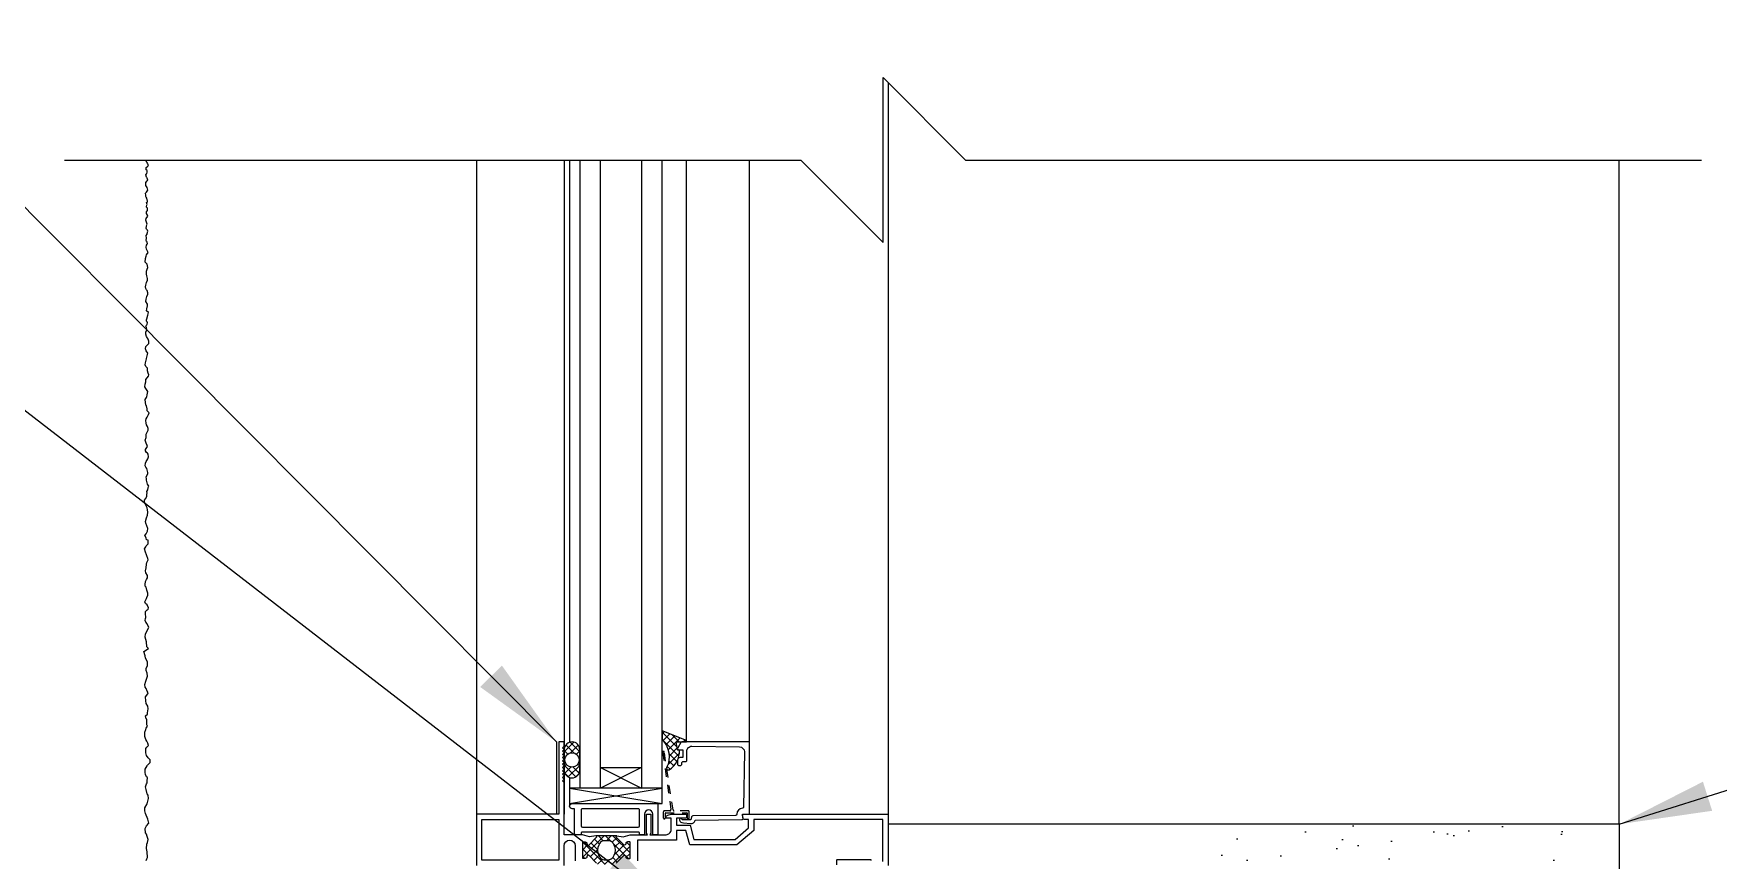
# Model space of a CAD drawing. Header units: inches. Extents: x 2782.4 to 2838.8, y 334.8 to 431.6.
# Drawn here: x 2799.33 to 2819.79, y 393.01 to 403.04 of the extents above; entities that cross this region are included whole.
import ezdxf

# ---------------------------------------------------------------- set-up
doc = ezdxf.new("R2010")
doc.units = ezdxf.units.IN
doc.header["$LTSCALE"] = 0.5
doc.header["$MEASUREMENT"] = 0
doc.linetypes.add('HIDDEN2', pattern=[0.1875, 0.125, -0.0625])
for name, color, linetype in [('HATCH', 12, 'CONTINUOUS'), ('LINE18', 9, 'CONTINUOUS'), ('line25', 2, 'CONTINUOUS'), ('LINE9', 9, 'CONTINUOUS'), ('TEXT', 4, 'CONTINUOUS')]:
    doc.layers.add(name, color=color, linetype=linetype)
doc.styles.add('DIM', font='romans.shx', dxfattribs={"width": 0.7})
doc.dimstyles.new('ext_12', dxfattribs={"dimscale": 12, "dimtxt": 0.09375, "dimasz": 0.09375, "dimexe": 0.09375, "dimexo": 0.0625, "dimgap": 0.0625, "dimtad": 1, "dimdec": 1, "dimzin": 3, "dimdsep": 46, "dimlunit": 4, "dimtxsty": 'DIM', "dimcen": 0.09, "dimdle": 0.09375, "dimclrt": 4, "dimadec": 0, "dimazin": 0, "dimtfac": 1, "dimtdec": 1, "dimtmove": 2, "dimatfit": 3, "dimfxl": 1, "dimfrac": 2, "dimtolj": 1, "dimtzin": 0, "dimarcsym": 0})

msp = doc.modelspace()

# ---------------------------------------------------------------- hatches: boundary and pattern name
at = {"layer": 'HATCH'}
h = msp.add_hatch(dxfattribs=at)
h.set_pattern_fill('AR-CONC', color=256, scale=0.5)
h.set_pattern_definition([(50, (0, 0), (3.586301, -0.3137607), [0.375, -4.125]), (355, (0, 0), (-0.6937567, 3.7609607), [0.3, -3.3]), (100.45144, (0.299, -0.026), (2.8925442, 3.4472), [0.318701, -3.5057106]), (46.1842, (0, 1), (5.3362067, -0.8275964), [0.5625, -6.1875]), (96.63564, (0.4447, 0.931), (4.67331, 4.870593), [0.478052, -5.258569]), (351.18416, (0, 1), (4.67331, 4.870593), [0.45, -4.95]), (21, (0.5, 0.75), (2.9845353, -2.0130945), [0.375, -4.125]), (326, (0.5, 0.75), (1.2165767, 3.62575), [0.3, -3.3]), (71.45144, (0.7487, 0.5822), (4.201112, 1.6126558), [0.318701, -3.5057106]), (37.5, (0, 0), (0.0607993, 1.66446927), [0, -3.26, 0, -3.35, 0, -3.3125]), (7.5, (0, 0), (1.3153477, 1.9720586), [0, -1.91, 0, -3.185, 0, -1.2625]), (327.5, (-1.115, 0), (2.6691122, -0.11277436), [0, -1.25, 0, -3.9, 0, -5.175]), (317.5, (-1.615, 0), (2.9159308, 0.500525), [0, -1.625, 0, -2.59, 0, -3.675])])
h.paths.add_polyline_path([(2810.583, 375.716), (2811.583, 374.716), (2815.458, 374.716), (2815.458, 376.716, 0.08841), (2815.312, 376.813), (2815.222, 376.813), (2815.222, 376.855, -0.249069), (2815.112, 377.062), (2815.112, 377.13, -0.414214), (2815.175, 377.192), (2815.222, 377.192), (2815.222, 377.262), (2815.117, 377.262, 0.23174), (2814.759, 377.111, -0.834375), (2814.548, 377.237), (2814.56, 377.258, 2.155404), (2814.021, 377.064, -1), (2813.807, 376.553, -0.311223), (2813.098, 377.569), (2813.099, 377.734, 1.661382), (2812.538, 377.381, -1), (2812.324, 376.87, -0.30095), (2811.588, 377.742, 1.661382), (2811.027, 377.389, 0.055617), (2811.206, 377.344, -0.843243), (2811.172, 376.911, -0.047544), (2810.458, 376.847, -0.047544), (2809.744, 376.911, -0.843243), (2809.71, 377.344, 0.055617), (2809.889, 377.389, 1.661382), (2809.328, 377.742, -0.30095), (2808.592, 376.87, -1), (2808.378, 377.381, 1.661382), (2807.817, 377.734), (2807.818, 377.569, -0.311223), (2807.109, 376.553, -1), (2806.895, 377.064, 2.155404), (2806.356, 377.258), (2806.368, 377.237, -0.834375), (2806.157, 377.111, 0.23174), (2805.799, 377.262), (2805.694, 377.262), (2805.694, 377.192), (2805.742, 377.192, -0.414214), (2805.804, 377.13), (2805.804, 377.062, -0.249069), (2805.694, 376.855), (2805.694, 376.813), (2805.604, 376.813, 0.088416), (2805.458, 376.716), (2805.458, 374.716), (2809.583, 374.716), (2810.583, 373.716)])
h.paths.add_polyline_path([(2815.458, 386.524, 0.08841), (2815.312, 386.621), (2815.222, 386.621), (2815.222, 386.663, -0.249069), (2815.112, 386.87), (2815.112, 386.937, -0.414214), (2815.175, 387), (2815.222, 387), (2815.222, 387.07), (2815.117, 387.07, -0.155529), (2814.941, 387.204, 0.180914), (2814.524, 387.515), (2812.943, 387.868, 0.054974), (2812.616, 387.904), (2810.458, 387.904), (2808.3, 387.904, 0.054974), (2807.973, 387.868), (2806.392, 387.515, 0.180914), (2805.975, 387.204, -0.155529), (2805.799, 387.07), (2805.694, 387.07), (2805.694, 387), (2805.742, 387, -0.414214), (2805.804, 386.937), (2805.804, 386.87, -0.249069), (2805.694, 386.663), (2805.694, 386.621), (2805.604, 386.621, 0.088416), (2805.458, 386.524), (2805.458, 380.908, 0.088416), (2805.604, 380.811), (2805.694, 380.811), (2805.694, 380.769, -0.249069), (2805.804, 380.562), (2805.804, 380.495, -0.414214), (2805.742, 380.432), (2805.694, 380.432), (2805.694, 380.362), (2805.799, 380.362, -0.155529), (2805.975, 380.228, 0.180914), (2806.392, 379.917), (2807.973, 379.564, 0.054974), (2808.3, 379.528), (2810.458, 379.528), (2812.616, 379.528, 0.054974), (2812.943, 379.564), (2814.524, 379.917, 0.180914), (2814.941, 380.228, -0.155529), (2815.117, 380.362), (2815.222, 380.362), (2815.222, 380.432), (2815.175, 380.432, -0.414214), (2815.112, 380.495), (2815.112, 380.562, -0.249069), (2815.222, 380.769), (2815.222, 380.811), (2815.312, 380.811, 0.08841), (2815.458, 380.908)])
h.paths.add_polyline_path([(2815.458, 392.571), (2805.507, 392.571, -0.171986), (2805.521, 392.531), (2805.521, 391.071, 0.414214), (2805.583, 391.008), (2807.563, 391.008, -0.015761), (2807.547, 391.008), (2805.583, 391.008, -0.414214), (2805.521, 391.071), (2805.521, 392.531, 0.171986), (2805.507, 392.571), (2805.458, 392.571), (2805.458, 390.716, 0.088416), (2805.604, 390.619), (2805.694, 390.619), (2805.694, 390.577, -0.249069), (2805.804, 390.37), (2805.804, 390.302, -0.414214), (2805.742, 390.24), (2805.694, 390.24), (2805.694, 390.17), (2805.799, 390.17, 0.23174), (2806.157, 390.321, -0.834375), (2806.368, 390.195), (2806.356, 390.174, 2.155404), (2806.895, 390.368, -1), (2807.109, 390.88, -0.311223), (2807.818, 389.864), (2807.817, 389.699, 1.661382), (2808.378, 390.051, -1), (2808.592, 390.562, -0.30095), (2809.328, 389.69, 1.661382), (2809.889, 390.043, 0.055617), (2809.71, 390.088, -0.843243), (2809.744, 390.521, -0.047544), (2810.458, 390.585, -0.047544), (2811.172, 390.521, -0.843243), (2811.206, 390.088, 0.055617), (2811.027, 390.043, 1.661382), (2811.588, 389.69, -0.30095), (2812.324, 390.562, -1), (2812.538, 390.051, 1.661382), (2813.099, 389.699), (2813.098, 389.864, -0.311223), (2813.807, 390.88, -1), (2814.021, 390.368, 2.155404), (2814.56, 390.174), (2814.548, 390.195, -0.834375), (2814.759, 390.321, 0.23174), (2815.117, 390.17), (2815.222, 390.17), (2815.222, 390.24), (2815.175, 390.24, -0.414214), (2815.112, 390.302), (2815.112, 390.37, -0.249069), (2815.222, 390.577), (2815.222, 390.619), (2815.312, 390.619, 0.08841), (2815.458, 390.716)])
h.paths.add_polyline_path([(2815.458, 414.624, 0.08841), (2815.312, 414.721), (2815.222, 414.721), (2815.222, 414.763, -0.249069), (2815.112, 414.97), (2815.112, 415.037, -0.414214), (2815.175, 415.1), (2815.222, 415.1), (2815.222, 415.17), (2815.117, 415.17, -0.155529), (2814.941, 415.304, 0.180914), (2814.524, 415.615), (2812.943, 415.968, 0.054974), (2812.616, 416.004), (2810.458, 416.004), (2808.3, 416.004, 0.054974), (2807.973, 415.968), (2806.392, 415.615, 0.180914), (2805.975, 415.304, -0.155529), (2805.799, 415.17), (2805.694, 415.17), (2805.694, 415.1), (2805.742, 415.1, -0.414214), (2805.804, 415.037), (2805.804, 414.97, -0.249069), (2805.694, 414.763), (2805.694, 414.721), (2805.604, 414.721, 0.088416), (2805.458, 414.624), (2805.458, 410.894), (2815.458, 410.894)])
h.paths.add_polyline_path([(2815.458, 424.432, 0.08841), (2815.312, 424.529), (2815.222, 424.529), (2815.222, 424.571, -0.249069), (2815.112, 424.778), (2815.112, 424.845, -0.414214), (2815.175, 424.908), (2815.222, 424.908), (2815.222, 424.978), (2815.117, 424.978, 0.23174), (2814.759, 424.827, -0.940447), (2814.561, 424.979, 2.135543), (2814.021, 424.779, -1), (2813.807, 424.268, -0.311223), (2813.098, 425.284), (2813.099, 425.449, 1.661382), (2812.538, 425.096, -1), (2812.324, 424.585, -0.307094), (2811.586, 425.481, 1.604516), (2811.027, 425.105, 0.055617), (2811.206, 425.059, -0.843243), (2811.172, 424.627, -0.047544), (2810.458, 424.562, -0.047544), (2809.744, 424.627, -0.843243), (2809.71, 425.059, 0.055617), (2809.889, 425.105, 1.604516), (2809.331, 425.481, -0.307094), (2808.592, 424.585, -1), (2808.378, 425.096, 1.661382), (2807.817, 425.449), (2807.818, 425.303, -0.316114), (2807.109, 424.268, -1), (2806.895, 424.779, 2.135543), (2806.355, 424.979, -0.940447), (2806.157, 424.827, 0.23174), (2805.799, 424.978), (2805.694, 424.978), (2805.694, 424.908), (2805.742, 424.908, -0.414214), (2805.804, 424.845), (2805.804, 424.778, -0.249069), (2805.694, 424.571), (2805.694, 424.529), (2805.604, 424.529, 0.088416), (2805.458, 424.432), (2805.458, 421.624), (2805.458, 418.816, 0.088416), (2805.604, 418.719), (2805.694, 418.719), (2805.694, 418.677, -0.249069), (2805.804, 418.47), (2805.804, 418.402, -0.414214), (2805.742, 418.34), (2805.694, 418.34), (2805.694, 418.27), (2805.799, 418.27, 0.23174), (2806.157, 418.421, -0.940447), (2806.355, 418.269, 2.135543), (2806.895, 418.469, -1), (2807.109, 418.98, -0.311223), (2807.818, 417.964), (2807.817, 417.799, 1.661382), (2808.378, 418.151, -1), (2808.592, 418.663, -0.307094), (2809.331, 417.767, 1.604516), (2809.889, 418.143, 0.055617), (2809.71, 418.189, -0.843243), (2809.744, 418.621, -0.047544), (2810.458, 418.686, -0.047544), (2811.172, 418.621, -0.843243), (2811.206, 418.189, 0.055617), (2811.027, 418.143, 1.604516), (2811.586, 417.767, -0.307094), (2812.324, 418.663, -1), (2812.538, 418.151, 1.661382), (2813.099, 417.799), (2813.098, 417.944, -0.316114), (2813.807, 418.98, -1), (2814.021, 418.469, 2.135543), (2814.561, 418.269, -0.940447), (2814.759, 418.421, 0.23174), (2815.117, 418.27), (2815.222, 418.27), (2815.222, 418.34), (2815.175, 418.34, -0.414214), (2815.112, 418.402), (2815.112, 418.47, -0.249069), (2815.222, 418.677), (2815.222, 418.719), (2815.312, 418.719, 0.08841), (2815.458, 418.816), (2815.458, 421.624)])
h = msp.add_hatch(dxfattribs=at)
h.set_pattern_fill('ANSI37', color=256, scale=0.5, style=0)
h.set_pattern_definition([(45, (85.32, -130.121114), (-0.0441941738, 0.0441941738), []), (135, (85.32, -130.121114), (-0.0441941738, -0.0441941738), [])])
h.paths.add_polyline_path([(2805.963, 394.103), (2805.963, 394.35, 0.973119), (2805.773, 394.355), (2805.773, 394.103, 1.00028)])
h.paths.add_polyline_path([(2805.781, 394.226, -1), (2805.956, 394.226, -1)], flags=16)
h.paths.add_polyline_path([(2807.134, 394.444), (2807.259, 394.444, 0.392741), (2807.239, 394.47), (2806.963, 394.581), (2806.963, 394.476, -0.314564), (2807.017, 394.133), (2807.021, 394.106), (2807.047, 394.106, 0.149443), (2807.15, 394.225), (2807.15, 394.226, -0.192913), (2807.158, 394.247, 0.089226), (2807.173, 394.341), (2807.154, 394.344, -0.315299), (2807.151, 394.347)])
h.paths.add_polyline_path([(2806.496, 393.065, -0.772598), (2806.521, 393.051, 0.343149), (2806.526, 393.039), (2806.542, 393.03, 0.131652), (2806.546, 393.029), (2806.565, 393.029, 0.414214), (2806.573, 393.037), (2806.573, 393.226, 0.414214), (2806.565, 393.234), (2806.546, 393.234, 0.131652), (2806.542, 393.233), (2806.526, 393.223, 0.343149), (2806.521, 393.212, -0.772598), (2806.496, 393.197), (2806.389, 393.305), (2806.182, 393.305), (2806.075, 393.197, -0.772598), (2806.05, 393.212, 0.343149), (2806.045, 393.223), (2806.029, 393.233, 0.131652), (2806.025, 393.234), (2806.006, 393.234, 0.414214), (2805.998, 393.226), (2805.998, 393.037, 0.414214), (2806.006, 393.029), (2806.025, 393.029, 0.131652), (2806.029, 393.03), (2806.045, 393.039, 0.343149), (2806.05, 393.051, -0.772598), (2806.075, 393.065), (2806.182, 392.958), (2806.389, 392.958)])
h.paths.add_polyline_path([(2806.313, 393.246), (2806.258, 393.246, 0.323848), (2806.201, 393.205, 0.326502), (2806.201, 393.058, 0.323848), (2806.258, 393.016), (2806.313, 393.016, 0.323848), (2806.37, 393.058, 0.326502), (2806.37, 393.205, 0.323848)], flags=16)
h = msp.add_hatch(dxfattribs=at)
h.set_pattern_fill('AR-SAND', color=256, scale=0.5)
h.set_pattern_definition([(37.5, (89.32, -130.1211), (-0.03149668, 0.96341188), [0, -0.76, 0, -0.85, 0, -0.8125]), (7.5, (89.32, -130.1211), (0.88488835, 1.41107303), [0, -0.41, 0, -0.685, 0, -0.2625]), (327.5, (88.705, -130.1211), (1.55707093, 0.00282953), [0, -0.25, 0, -0.9, 0, -1.175]), (317.5, (88.705, -130.1211), (1.5030633, 0.4388378), [0, -0.125, 0, -0.59, 0, -0.675])])
edge = h.paths.add_edge_path()
edge.add_line((2818.583, 393.446), (2813.708, 393.446))
edge.add_line((2813.708, 393.446), (2813.708, 392.946))
edge.add_arc((2813.771, 392.946), 0.0625, 90, 180, ccw=False)
edge.add_line((2813.771, 393.008), (2814.739, 393.008))
edge.add_line((2814.739, 393.008), (2814.739, 392.946))
edge.add_line((2814.739, 392.946), (2818.083, 392.946))
edge.add_line((2818.083, 392.946), (2818.083, 391.071))
edge.add_line((2818.083, 391.071), (2818.083, 374.716))
edge.add_line((2818.083, 374.716), (2818.583, 374.716))
edge.add_line((2818.583, 374.716), (2818.583, 393.446))

# ---------------------------------------------------------------- linework, layer by layer
for p, q in [((2809.708, 402.443), (2809.708, 393.569)), ((2804.708, 401.506), (2804.708, 393.569)), ((2805.773, 401.506), (2805.773, 393.569)), ((2805.838, 401.506), (2805.838, 394.44)), ((2807.259, 394.444), (2807.259, 401.506)), ((2808.022, 394.444), (2808.022, 401.506)), ((2818.583, 393.446), (2818.583, 401.506)), ((2805.838, 394.012), (2805.838, 393.663)), ((2805.838, 393.883), (2806.963, 393.696)), ((2805.838, 393.696), (2806.963, 393.883)), ((2806.413, 393.305), (2806.158, 393.305))]:
    msp.add_line(p, q, dxfattribs=at)
msp.add_lwpolyline([(2800.697, 393.005), (2800.704, 393.025), (2800.712, 393.041), (2800.713, 393.062), (2800.711, 393.092), (2800.709, 393.111), (2800.703, 393.15), (2800.704, 393.203), (2800.713, 393.226), (2800.723, 393.26), (2800.709, 393.298), (2800.7, 393.325), (2800.689, 393.342), (2800.685, 393.394), (2800.701, 393.428), (2800.732, 393.46), (2800.72, 393.507), (2800.688, 393.578), (2800.683, 393.61), (2800.682, 393.646), (2800.71, 393.695), (2800.714, 393.71), (2800.726, 393.759), (2800.721, 393.799), (2800.71, 393.813), (2800.707, 393.83), (2800.698, 393.867), (2800.69, 393.9), (2800.702, 393.935), (2800.708, 393.948), (2800.711, 393.967), (2800.712, 394.013), (2800.7, 394.022), (2800.69, 394.05), (2800.685, 394.073), (2800.684, 394.115), (2800.708, 394.153), (2800.716, 394.161), (2800.746, 394.196), (2800.745, 394.228), (2800.724, 394.251), (2800.703, 394.281), (2800.695, 394.311), (2800.692, 394.363), (2800.707, 394.383), (2800.727, 394.403), (2800.719, 394.429), (2800.707, 394.453), (2800.694, 394.475), (2800.683, 394.509), (2800.683, 394.545), (2800.683, 394.565), (2800.693, 394.596), (2800.697, 394.611), (2800.715, 394.636), (2800.704, 394.651), (2800.705, 394.719), (2800.699, 394.725), (2800.688, 394.76), (2800.715, 394.781), (2800.714, 394.796), (2800.723, 394.847), (2800.717, 394.879), (2800.697, 394.91), (2800.694, 394.944), (2800.688, 394.99), (2800.717, 395.028), (2800.722, 395.039), (2800.71, 395.062), (2800.696, 395.092), (2800.684, 395.111), (2800.681, 395.142), (2800.693, 395.182), (2800.7, 395.205), (2800.712, 395.243), (2800.711, 395.279), (2800.697, 395.313), (2800.697, 395.336), (2800.715, 395.372), (2800.714, 395.413), (2800.711, 395.426), (2800.69, 395.462), (2800.685, 395.49), (2800.671, 395.542), (2800.728, 395.578), (2800.706, 395.599), (2800.703, 395.66), (2800.684, 395.714), (2800.691, 395.758), (2800.705, 395.786), (2800.715, 395.804), (2800.73, 395.833), (2800.709, 395.877), (2800.693, 395.898), (2800.687, 395.918), (2800.69, 395.941), (2800.695, 395.956), (2800.688, 396.004), (2800.689, 396.028), (2800.708, 396.046), (2800.722, 396.056), (2800.726, 396.071), (2800.711, 396.11), (2800.691, 396.126), (2800.683, 396.146), (2800.7, 396.187), (2800.706, 396.196), (2800.719, 396.227), (2800.718, 396.25), (2800.706, 396.285), (2800.696, 396.322), (2800.686, 396.333), (2800.685, 396.355), (2800.688, 396.391), (2800.701, 396.415), (2800.714, 396.436), (2800.712, 396.463), (2800.695, 396.498), (2800.69, 396.521), (2800.696, 396.559), (2800.703, 396.602), (2800.706, 396.622), (2800.721, 396.654), (2800.718, 396.671), (2800.707, 396.701), (2800.7, 396.715), (2800.688, 396.748), (2800.679, 396.788), (2800.694, 396.814), (2800.699, 396.823), (2800.721, 396.85), (2800.723, 396.869), (2800.723, 396.895), (2800.703, 396.897), (2800.696, 396.92), (2800.682, 396.949), (2800.696, 396.97), (2800.707, 396.988), (2800.712, 397.004), (2800.718, 397.033), (2800.692, 397.101), (2800.69, 397.121), (2800.7, 397.166), (2800.714, 397.195), (2800.719, 397.234), (2800.715, 397.262), (2800.708, 397.287), (2800.702, 397.303), (2800.686, 397.334), (2800.679, 397.354), (2800.679, 397.378), (2800.691, 397.395), (2800.706, 397.421), (2800.704, 397.454), (2800.709, 397.464), (2800.706, 397.485), (2800.718, 397.503), (2800.724, 397.532), (2800.729, 397.548), (2800.716, 397.573), (2800.703, 397.62), (2800.701, 397.636), (2800.697, 397.66), (2800.717, 397.699), (2800.719, 397.716), (2800.707, 397.761), (2800.692, 397.78), (2800.684, 397.797), (2800.689, 397.829), (2800.696, 397.848), (2800.704, 397.861), (2800.72, 397.88), (2800.725, 397.904), (2800.721, 397.937), (2800.712, 397.947), (2800.703, 397.956), (2800.688, 397.979), (2800.691, 397.994), (2800.715, 398.03), (2800.709, 398.041), (2800.697, 398.07), (2800.686, 398.105), (2800.698, 398.14), (2800.698, 398.161), (2800.697, 398.178), (2800.715, 398.211), (2800.722, 398.226), (2800.721, 398.25), (2800.713, 398.272), (2800.703, 398.293), (2800.697, 398.312), (2800.694, 398.344), (2800.696, 398.366), (2800.71, 398.385), (2800.726, 398.417), (2800.733, 398.44), (2800.711, 398.464), (2800.708, 398.486), (2800.703, 398.522), (2800.692, 398.532), (2800.684, 398.598), (2800.702, 398.625), (2800.707, 398.633), (2800.711, 398.658), (2800.718, 398.696), (2800.695, 398.735), (2800.681, 398.755), (2800.685, 398.785), (2800.692, 398.814), (2800.693, 398.844), (2800.726, 398.883), (2800.729, 398.901), (2800.724, 398.921), (2800.716, 398.946), (2800.713, 398.981), (2800.692, 399), (2800.686, 399.022), (2800.689, 399.044), (2800.701, 399.092), (2800.702, 399.097), (2800.708, 399.131), (2800.717, 399.162), (2800.698, 399.192), (2800.691, 399.214), (2800.693, 399.245), (2800.73, 399.28), (2800.73, 399.297), (2800.732, 399.308), (2800.724, 399.332), (2800.7, 399.366), (2800.693, 399.393), (2800.695, 399.416), (2800.705, 399.447), (2800.702, 399.475), (2800.694, 399.491), (2800.698, 399.497), (2800.705, 399.506), (2800.711, 399.515), (2800.713, 399.53), (2800.708, 399.543), (2800.703, 399.551), (2800.7, 399.566), (2800.706, 399.579), (2800.719, 399.622), (2800.727, 399.655), (2800.703, 399.676), (2800.705, 399.7), (2800.714, 399.738), (2800.715, 399.755), (2800.694, 399.79), (2800.697, 399.819), (2800.705, 399.851), (2800.719, 399.88), (2800.72, 399.895), (2800.708, 399.921), (2800.702, 399.929), (2800.694, 399.946), (2800.69, 399.969), (2800.692, 399.987), (2800.701, 400.02), (2800.714, 400.046), (2800.714, 400.068), (2800.707, 400.101), (2800.703, 400.122), (2800.702, 400.136), (2800.702, 400.156), (2800.709, 400.182), (2800.72, 400.2), (2800.708, 400.243), (2800.685, 400.265), (2800.691, 400.31), (2800.698, 400.34), (2800.702, 400.354), (2800.721, 400.384), (2800.713, 400.401), (2800.701, 400.424), (2800.697, 400.448), (2800.703, 400.471), (2800.711, 400.483), (2800.714, 400.493), (2800.708, 400.511), (2800.703, 400.521), (2800.699, 400.528), (2800.702, 400.558), (2800.696, 400.589), (2800.708, 400.607), (2800.708, 400.615), (2800.717, 400.642), (2800.712, 400.653), (2800.703, 400.665), (2800.698, 400.679), (2800.701, 400.7), (2800.702, 400.703), (2800.706, 400.719), (2800.708, 400.729), (2800.707, 400.741), (2800.694, 400.777), (2800.698, 400.798), (2800.72, 400.823), (2800.714, 400.837), (2800.703, 400.858), (2800.703, 400.879), (2800.715, 400.894), (2800.715, 400.9), (2800.715, 400.913), (2800.712, 400.92), (2800.703, 400.932), (2800.7, 400.942), (2800.705, 400.957), (2800.708, 400.966), (2800.703, 400.992), (2800.712, 400.999), (2800.715, 401.007), (2800.707, 401.041), (2800.697, 401.055), (2800.692, 401.065), (2800.694, 401.081), (2800.691, 401.103), (2800.703, 401.116), (2800.711, 401.126), (2800.717, 401.139), (2800.708, 401.174), (2800.703, 401.183), (2800.692, 401.197), (2800.694, 401.214), (2800.694, 401.235), (2800.711, 401.253), (2800.717, 401.261), (2800.714, 401.272), (2800.711, 401.284), (2800.704, 401.292), (2800.7, 401.299), (2800.693, 401.327), (2800.704, 401.342), (2800.71, 401.359), (2800.708, 401.377), (2800.697, 401.388), (2800.697, 401.417), (2800.718, 401.431), (2800.727, 401.448), (2800.716, 401.463), (2800.708, 401.477), (2800.697, 401.489), (2800.706, 401.506)], dxfattribs=at)
for points in [[(2807.134, 394.444), (2807.259, 394.444), (2807.259, 394.446, 0.36397), (2807.239, 394.47), (2806.963, 394.581), (2806.963, 394.476, -0.314564), (2807.017, 394.133), (2807.021, 394.106), (2807.047, 394.106, 0.264552), (2807.173, 394.341), (2807.154, 394.344, -0.315299), (2807.151, 394.347)], [(2805.773, 394.355), (2805.773, 394.103, 1), (2805.963, 394.103), (2805.963, 394.35, 0.973119)], [(2806.366, 393.215, 0.273456), (2806.313, 393.246), (2806.258, 393.246, 0.273456), (2806.205, 393.215), (2806.192, 393.192, 0.256981), (2806.192, 393.071), (2806.205, 393.047, 0.273456), (2806.258, 393.016), (2806.313, 393.016, 0.273456), (2806.366, 393.047), (2806.379, 393.071, 0.256981), (2806.379, 393.192)]]:
    msp.add_lwpolyline(points, format="xyb", close=True, dxfattribs=at)
msp.add_circle((2805.868, 394.226), 0.0875, dxfattribs=at)
at = {"layer": 'LINE18'}
for p, q in [((2805.963, 401.506), (2805.963, 393.883)), ((2806.963, 393.883), (2806.963, 401.506)), ((2805.679, 394.444), (2805.679, 393.569)), ((2805.679, 393.569), (2804.723, 393.569))]:
    msp.add_line(p, q, dxfattribs=at)
for points in [[(2806.165, 392.975), (2806.075, 393.065, 0.772598), (2806.05, 393.051, -0.343149), (2806.045, 393.039), (2806.029, 393.03, -0.131652), (2806.025, 393.029), (2806.006, 393.029, -0.414214), (2805.998, 393.037), (2805.998, 393.226, -0.414214), (2806.006, 393.234), (2806.025, 393.234, -0.131652), (2806.029, 393.233), (2806.045, 393.223, -0.343149), (2806.05, 393.212, 0.772598), (2806.075, 393.197), (2806.165, 393.288, 0.713293), (2806.157, 393.305), (2806.08, 393.295), (2805.995, 393.318, 0.065543), (2805.989, 393.319), (2805.773, 393.319), (2805.773, 393.954), (2805.753, 393.974), (2805.773, 393.994), (2805.753, 394.014), (2805.773, 394.034), (2805.753, 394.054), (2805.773, 394.074), (2805.753, 394.094), (2805.773, 394.114), (2805.753, 394.134), (2805.773, 394.154), (2805.753, 394.174), (2805.773, 394.194), (2805.753, 394.214), (2805.773, 394.234), (2805.753, 394.254), (2805.773, 394.274), (2805.753, 394.294), (2805.773, 394.314), (2805.753, 394.334), (2805.773, 394.354), (2805.753, 394.374), (2805.773, 394.394), (2805.773, 394.444), (2805.708, 394.444), (2805.708, 393.569), (2804.708, 393.569), (2804.708, 392.944)], [(2806.406, 392.975), (2806.496, 393.065, -0.772598), (2806.521, 393.051, 0.343149), (2806.526, 393.039), (2806.542, 393.03, 0.131652), (2806.546, 393.029), (2806.565, 393.029, 0.414214), (2806.573, 393.037), (2806.573, 393.226, 0.414214), (2806.565, 393.234), (2806.546, 393.234, 0.131652), (2806.542, 393.233), (2806.526, 393.223, 0.343149), (2806.521, 393.212, -0.772598), (2806.496, 393.197), (2806.406, 393.288, -0.713293), (2806.414, 393.305), (2806.491, 393.295), (2806.576, 393.318, -0.065543), (2806.582, 393.319), (2806.784, 393.319), (2806.774, 393.336), (2806.774, 393.569), (2806.824, 393.569), (2806.824, 393.336), (2806.814, 393.319), (2807.01, 393.319, 0.414214), (2807.072, 393.381), (2807.072, 393.519), (2807.01, 393.519), (2807.01, 393.527, -0.325505), (2807.031, 393.555), (2807.072, 393.569), (2807.245, 393.569, -0.414214), (2807.26, 393.554), (2807.26, 393.534, -0.414214), (2807.245, 393.519), (2807.137, 393.519), (2807.137, 393.436), (2807.302, 393.436), (2807.349, 393.26), (2807.849, 393.26), (2808.01, 393.401), (2808.01, 393.504), (2807.958, 393.504, -0.36397), (2807.948, 393.512), (2807.94, 393.557, -0.466308), (2807.95, 393.569), (2809.708, 393.569), (2809.708, 392.944)], [(2809.643, 392.994), (2809.643, 393.504), (2808.075, 393.504), (2808.075, 393.369), (2807.871, 393.195), (2807.299, 393.195), (2807.252, 393.371), (2807.137, 393.371), (2807.137, 393.254), (2806.663, 393.254), (2806.663, 393.002, -0.414214)], [(2805.773, 392.944), (2805.773, 393.185, -1), (2805.908, 393.185), (2805.908, 393.002, 0.414214)], [(2809.083, 392.954), (2809.083, 393.009, -0.414214), (2809.093, 393.019), (2809.488, 393.019, -0.414214), (2809.498, 393.009), (2809.498, 393.004, 0.414214)]]:
    msp.add_lwpolyline(points, format="xyb", dxfattribs=at)
for points in [[(2807.2, 394.191, -0.414214), (2807.215, 394.206), (2807.247, 394.206, 0.414214), (2807.262, 394.221), (2807.262, 394.331, -0.418403), (2807.325, 394.393), (2807.902, 394.385, -0.413933), (2807.961, 394.324), (2807.952, 393.653, -0.407793), (2807.937, 393.639, 0.413876), (2807.868, 393.568, -0.412234), (2807.853, 393.553), (2807.335, 393.546, 0.339454), (2807.321, 393.534), (2807.312, 393.5), (2807.205, 393.499), (2807.205, 393.504, 1), (2807.175, 393.503), (2807.175, 393.497, 0.372719), (2807.201, 393.468), (2807.221, 393.465), (2807.307, 393.454, 0.380036), (2807.362, 393.491), (2807.363, 393.496), (2807.931, 393.504, 0.457705), (2807.946, 393.521), (2807.938, 393.569), (2808.022, 393.569), (2808.022, 394.444), (2807.202, 394.444, 0.267949), (2807.189, 394.437), (2807.152, 394.373, 0.57735), (2807.165, 394.35), (2807.212, 394.35), (2807.212, 394.256), (2807.18, 394.256, 0.414214), (2807.15, 394.226), (2807.15, 394.172, 0.414214), (2807.165, 394.157), (2807.185, 394.157, 0.414214), (2807.2, 394.172)], [(2806.849, 393.329), (2806.849, 393.569, 1), (2806.749, 393.569), (2806.749, 393.329, -0.414214), (2806.739, 393.319), (2806.697, 393.319, -0.414214), (2806.687, 393.329), (2806.687, 393.34, 0.414214), (2806.677, 393.35), (2805.99, 393.35, 0.414214), (2805.98, 393.34), (2805.98, 393.329, -0.414214), (2805.97, 393.319), (2805.91, 393.319, -0.414214), (2805.9, 393.329), (2805.9, 393.634), (2805.869, 393.634, -1), (2805.869, 393.696), (2806.911, 393.696), (2806.911, 393.329, -0.414214), (2806.901, 393.319), (2806.859, 393.319, -0.414214)], [(2805.995, 393.634, 0.414214), (2805.98, 393.619), (2805.98, 393.427, 0.414214), (2805.995, 393.412), (2806.672, 393.412, 0.414214), (2806.687, 393.427), (2806.687, 393.619, 0.414214), (2806.672, 393.634)]]:
    msp.add_lwpolyline(points, format="xyb", close=True, dxfattribs=at)
at = {"layer": 'LINE18', "linetype": 'HIDDEN2'}
msp.add_lwpolyline([(2807.007, 393.584), (2807.262, 393.584, -0.414214), (2807.267, 393.579), (2807.267, 393.524, 1), (2807.292, 393.524), (2807.292, 393.596, 0.414214), (2807.28, 393.609), (2807.107, 393.609, -0.370632), (2807.095, 393.619), (2806.988, 394.322, 0.995096), (2806.97, 394.319), (2807.069, 393.623, -0.455835), (2807.056, 393.609), (2806.99, 393.609, 0.414214), (2806.977, 393.596), (2806.977, 393.524, 1), (2807.002, 393.524), (2807.002, 393.579, -0.414214)], format="xyb", close=True, dxfattribs=at)
at = {"layer": 'LINE18'}
for points in [[(2806.213, 393.883), (2806.213, 394.133), (2806.713, 394.133), (2806.713, 393.883)], [(2805.838, 393.696), (2806.963, 393.696), (2806.963, 393.883), (2805.838, 393.883)], [(2805.708, 393.504), (2805.708, 393.009), (2804.773, 393.009), (2804.773, 393.504)]]:
    msp.add_lwpolyline(points, close=True, dxfattribs=at)
at = {"layer": 'line25', "color": 12}
for p, q in [((2806.213, 393.883), (2806.213, 401.506)), ((2806.713, 401.506), (2806.713, 393.883)), ((2806.213, 394.133), (2806.713, 393.883)), ((2806.713, 394.133), (2806.213, 393.883))]:
    msp.add_line(p, q, dxfattribs=at)
at = {"layer": 'LINE9'}
for p, q in [((2809.645, 400.506), (2809.645, 402.506)), ((2809.645, 402.506), (2810.645, 401.506)), ((2799.706, 401.506), (2808.645, 401.506)), ((2809.645, 400.506), (2808.645, 401.506)), ((2810.645, 401.506), (2819.583, 401.506)), ((2818.583, 393.446), (2809.708, 393.446)), ((2818.583, 393.446), (2818.583, 374.716))]:
    msp.add_line(p, q, dxfattribs=at)

# ---------------------------------------------------------------- leaders
at = {"layer": 'TEXT'}
for points in [[(2805.679, 394.444), (2794.352, 405.827), (2793.002, 405.827)], [(2807.259, 392.263), (2794.432, 402.16), (2793.081, 402.16)], [(2818.583, 393.446), (2824.274, 395.247), (2829.876, 395.247)]]:
    msp.add_leader(points, dimstyle='ext_12', override={"dimgap": 0.0625, "dimtad": 0}, dxfattribs=at)

doc.saveas('drawing.dxf')
